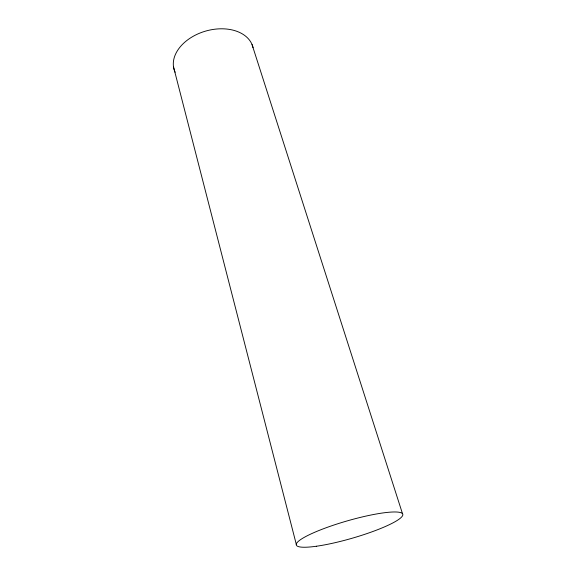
<?xml version="1.0" encoding="UTF-8"?>
<svg xmlns="http://www.w3.org/2000/svg" width="576" height="576" viewBox="0 0 576 576"><rect width="100%" height="100%" fill="white"/><g stroke="black" fill="none" stroke-linecap="round" stroke-linejoin="round"><path stroke-width="0.86" d="M252.036 44.525L402.502 513.706M173.498 66.787L296.266 544.241M175.14 72.252A40.975 28.022 -16.1 0 1 204.206 31.529A40.975 28.022 -16.1 0 1 253.044 47.628M316.332 546.25A55.418 9.014 -16.1 0 0 402.25 516.218A55.418 9.014 -16.1 0 0 330.034 526.356A55.418 9.014 -16.1 0 0 316.332 546.25"/></g></svg>
